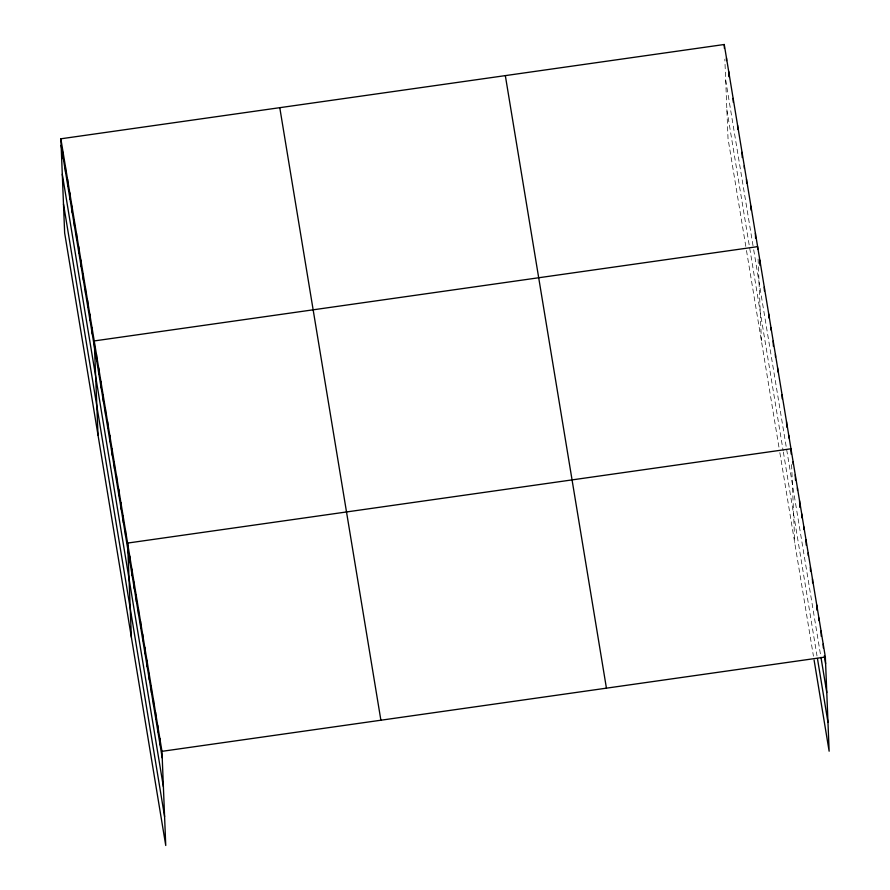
<?xml version="1.0" encoding="UTF-8"?>
<svg xmlns="http://www.w3.org/2000/svg" width="890" height="890" viewBox="0 0 890 890"><rect width="100%" height="100%" fill="white"/><g stroke="black" fill="none" stroke-linecap="round" stroke-linejoin="round"><path stroke-width="0.67" stroke-dasharray="4.45 3.34" d="M725.673 79.978L753.474 248.432M753.697 249.779L820.758 656.075M726.863 109.759L783.144 450.696M783.367 452.042L817.009 655.919M745.82 246.463L728.031 138.662L724.838 59.174M746.488 250.513L779.184 448.605M779.851 452.643L813.449 656.175M791.611 464.602L794.759 542.933M758.102 259.001L761.395 340.792"/><path stroke-width="1.33" d="M60.865 138.796L161.969 751.338L165.751 845.5L64.647 232.958L60.865 138.796L724.249 44.5L825.353 657.043L829.135 751.205L814.094 660.08M161.969 751.338L825.353 657.043M824.329 655.808L825.609 663.617M820.969 657.376L826.777 692.52M817.443 658.522L827.967 722.302M505.331 75.617L606.435 688.159M279.783 107.679L380.887 720.221M61.132 145.382L162.236 757.924M62.289 174.284L163.393 786.816M63.49 204.055L164.594 816.597M823.206 644.026L823.361 647.976M821.047 631.01L821.259 636.272M818.9 617.994L819.011 620.619M816.753 604.977L816.964 610.24M812.459 578.945L812.615 582.894M810.367 567.241L810.523 571.191M808.165 552.913L808.265 555.538M806.017 539.896L806.229 545.158M803.859 526.88L803.97 529.505M801.712 513.864L801.879 517.802M799.565 500.848L799.832 507.422M797.418 487.831L797.529 490.457M795.271 474.815L795.482 480.077M793.124 461.799L793.224 464.424M791.188 454.045L790.976 448.782L127.593 543.078L131.375 637.24M788.751 435.299L788.852 437.936M786.526 421.827L786.738 427.089M782.076 394.871L782.232 398.82M777.626 367.926L777.782 371.864M775.401 354.443L775.513 357.079M773.176 340.97L773.388 346.232M770.951 327.498L771.063 330.123M768.726 314.014L768.893 317.964M764.288 287.07L764.443 291.008M759.837 260.114L760.049 265.376M757.713 249.267L757.613 246.641L94.229 340.937L98.011 435.099M755.388 233.158L755.599 238.42M750.938 206.213L751.093 210.162M746.488 179.257L746.643 183.207M744.263 165.785L744.374 168.41M742.038 152.312L742.249 157.575M737.587 125.357L737.754 129.306M733.138 98.401L733.304 102.35M728.699 71.456L728.91 76.718M726.474 57.972L726.574 60.609M724.249 44.5L724.404 48.449M159.822 738.322L160.089 744.908M157.675 725.306L157.942 731.892M155.528 712.289L155.794 718.875M153.38 699.273L153.647 705.859M151.233 686.257L151.489 692.832M149.086 673.24L149.342 679.815M146.928 660.224L147.195 666.799M144.781 647.208L145.048 653.783M142.634 634.192L142.901 640.767M140.487 621.176L140.754 627.75M138.339 608.159L138.606 614.734M136.192 595.143L136.459 601.718M134.045 582.127L134.312 588.702M131.898 569.111L132.154 575.685M129.751 556.094L130.007 562.669M125.368 529.606L125.635 536.181M123.154 516.122L123.41 522.708M120.929 502.65L121.185 509.225M118.704 489.177L118.96 495.752M116.479 475.694L116.735 482.28M114.254 462.222L114.521 468.796M112.029 448.749L112.296 455.324M109.804 435.266L110.071 441.852M107.579 421.793L107.846 428.368M105.354 408.321L105.621 414.896M103.129 394.837L103.396 401.423M100.904 381.365L101.171 387.94M98.679 367.893L98.946 374.468M96.454 354.42L96.721 360.995M92.004 327.464L92.271 334.039M89.79 313.992L90.046 320.567M87.565 300.509L87.821 307.095M85.34 287.036L85.596 293.611M83.115 273.564L83.371 280.139M80.89 260.08L81.157 266.666M78.665 246.608L78.932 253.183M76.44 233.136L76.707 239.71M74.215 219.652L74.482 226.238M71.99 206.18L72.257 212.755M69.765 192.707L70.032 199.282M67.54 179.224L67.807 185.81M65.315 165.751L65.582 172.326M63.09 152.279L63.357 158.854"/></g></svg>
